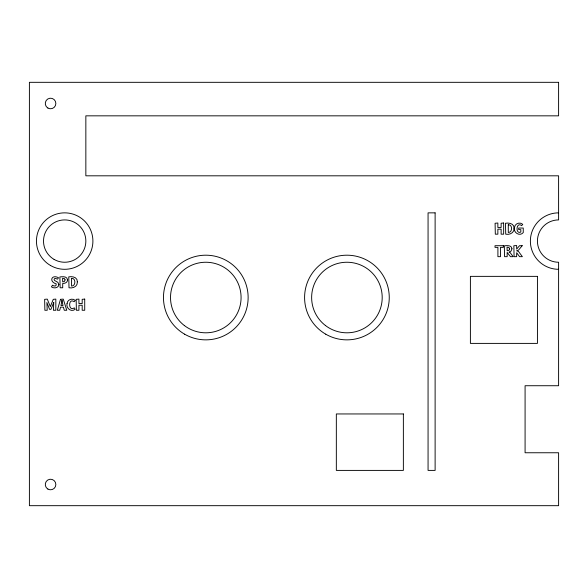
<?xml version="1.0" encoding="UTF-8"?>
<svg xmlns="http://www.w3.org/2000/svg" width="588" height="588" viewBox="0 0 588 588"><rect width="100%" height="100%" fill="white"/><g stroke="black" fill="none" stroke-linecap="round" stroke-linejoin="round"><path stroke-width="0.88" d="M558.6 269.304A28.224 28.224 0 0 1 530.376 241.08A28.224 28.224 0 0 1 558.6 212.856M71.582 278.344L71.574 286.091C75.874 286.231 76.05 277.955 71.582 278.344M508.289 224.756L508.282 232.503C512.582 232.642 512.765 224.366 508.289 224.756M77.337 281.873C77.814 286.4 72.897 288.649 69.002 287.775L68.759 276.852C72.353 276.162 77.667 277.176 77.337 281.873M514.044 228.276C514.522 232.804 509.612 235.06 505.717 234.178L505.467 223.264C509.068 222.573 514.375 223.58 514.044 228.276M67.047 303.562C65.768 308.171 71.302 312.559 75.168 309.288L74.294 307.862C68.201 312.132 68.024 297.344 74.206 301.71L75.286 300.431C72.53 297.756 67.216 299.586 67.047 303.562M514.507 227.482C513.059 232.532 519.689 236.839 523.261 232.569L523.261 228.041L518.682 228.041L518.682 229.541L520.828 229.673L520.828 232.069C515.228 234.708 516.124 221.301 521.674 225.623L522.754 224.351C519.99 221.676 514.669 223.499 514.507 227.482M511.964 248.768L511.053 251.083L508.958 252.156L509.98 252.399L513.17 256.669L510.48 256.669L507.165 252.406L507.165 256.669L504.592 256.669L504.313 245.835C506.988 245.475 511.67 245.071 511.964 248.768M53.743 302.511L53.412 310.266L55.831 310.266L55.831 299.101L53.273 299.329L50.333 306.62L47.268 299.116L44.644 299.336L44.864 310.266L47.216 310.266L46.886 302.511L49.576 309.361L50.921 309.361L53.743 302.511M67.502 279.829C67.708 282.416 64.878 283.57 62.71 283.438L62.71 287.775L60.138 287.775L59.866 276.963C62.534 276.573 67.223 276.154 67.502 279.829M58.888 284.496C58.778 288.091 53.824 288.737 51.443 286.885L52.45 285.231L54.103 286.033L55.882 285.783L56.25 283.938C48.569 281.527 51.634 274.015 58.557 277.764L57.462 279.16L55.485 278.381L54.508 278.646L54.067 279.55L54.574 280.483L57.852 282.328L58.888 284.496M61.99 300.306L60.983 305.539L62.989 305.539L61.99 300.306M509.561 248.878L509.083 250.231L507.165 250.804L507.04 247.144L508.943 247.489L509.561 248.878M60.505 299.336L57.337 310.266L59.726 310.266L60.557 307.142L63.423 307.142L64.268 310.266L66.767 310.266L63.269 299.108L60.505 299.336M65.07 279.888L64.452 281.409L62.71 281.895L62.593 278.264L64.467 278.616L65.07 279.888M522.21 245.703L518.557 250.091L516.587 250.804L518.484 251.436L522.365 256.669L519.579 256.669L516.654 252.722L516.654 256.669L514.088 256.669L513.846 245.747L516.654 245.519L516.654 249.099L519.513 245.703L522.21 245.703M503.651 223.014L501.123 223.242L501.123 227.482L497.86 227.482L497.86 223.021L495.096 223.256L495.316 234.178L497.86 234.178L497.86 229.151L501.123 229.151L501.123 234.178L503.651 234.178L503.651 223.014M84.716 299.094L82.188 299.321L82.188 303.562L78.924 303.562L78.924 299.101L76.161 299.336L76.389 310.266L78.924 310.266L78.924 305.231L82.188 305.231L82.188 310.266L84.716 310.266L84.716 299.094M558.6 82.32L29.4 82.32L29.4 505.68L558.6 505.68L558.6 452.76L525.084 452.76L525.084 385.728L558.6 385.728L558.6 262.248A21.168 21.168 0 0 1 537.432 241.08A21.168 21.168 0 0 1 558.6 219.912L558.6 175.812L85.848 175.812L85.848 115.836L558.6 115.836L558.6 82.32M435.12 212.856L428.064 212.856L428.064 470.4L435.12 470.4L435.12 212.856M503.328 245.703L495.022 245.703L495.022 247.372L497.904 247.372L497.904 256.669L500.476 256.669L500.476 247.372L503.328 247.372L503.328 245.703M537.432 276.36L470.4 276.36L470.4 343.392L537.432 343.392L537.432 276.36M403.368 413.952L336.336 413.952L336.336 470.4L403.368 470.4L403.368 413.952M54.096 259.411A21.168 21.168 0 0 0 85.848 241.08A21.168 21.168 0 0 0 54.096 222.749A21.168 21.168 0 0 0 54.096 259.411M325.443 325.517A35.28 35.28 0 0 0 381.899 302.136A35.28 35.28 0 0 0 333.418 264.931A35.28 35.28 0 0 0 325.443 325.517M184.323 325.517A35.28 35.28 0 0 0 240.779 302.136A35.28 35.28 0 0 0 192.298 264.931A35.28 35.28 0 0 0 184.323 325.517M47.922 108.074A5.292 5.292 0 0 0 55.86 103.488A5.292 5.292 0 0 0 47.922 98.902A5.292 5.292 0 0 0 47.922 108.074M47.922 489.098A5.292 5.292 0 0 0 55.86 484.512A5.292 5.292 0 0 0 47.922 479.926A5.292 5.292 0 0 0 47.922 489.098M50.568 265.526A28.224 28.224 0 0 0 92.904 241.08A28.224 28.224 0 0 0 50.568 216.634A28.224 28.224 0 0 0 50.568 265.526M325.752 334.19A42.336 42.336 0 0 0 389.256 297.528A42.336 42.336 0 0 0 325.752 260.866A42.336 42.336 0 0 0 325.752 334.19M184.632 334.19A42.336 42.336 0 0 0 248.136 297.528A42.336 42.336 0 0 0 184.632 260.866A42.336 42.336 0 0 0 184.632 334.19"/></g></svg>
